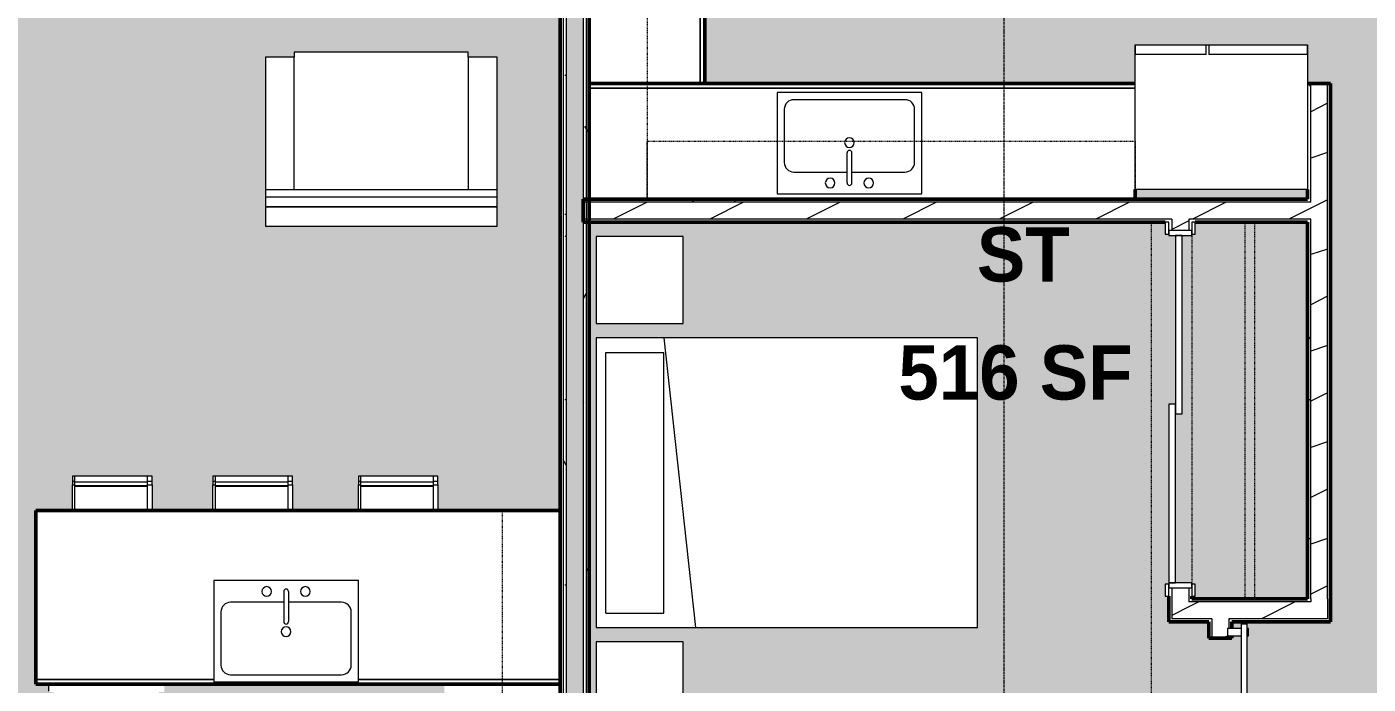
# Model space of a CAD drawing. Header units: inches. Extents: x -4292 to -464, y 9706 to 12474.
# Drawn here: x -3029.8 to -2751.9, y 10549.1 to 10685.3 of the extents above; entities that cross this region are included whole.
import ezdxf

# ---------------------------------------------------------------- set-up
doc = ezdxf.new("R2010")
doc.units = ezdxf.units.IN
doc.header["$MEASUREMENT"] = 0
doc.linetypes.add('Dash', pattern=[0.25, 0.125, -0.125])
doc.linetypes.add('Grid Line 1_2_', pattern=[0.875, 0.5, -0.125, 0.125, -0.125])
for name, color, linetype, lineweight in [('A-AREA-IDEN', 2, 'Continuous', 9), ('A-AREA-PATT-4', 254, 'Continuous', 9), ('A-AREA-PATT-5', 41, 'Continuous', 9), ('A-DOOR-1', 7, 'Continuous', 9), ('A-DOOR-2', 90, 'Continuous', 20), ('A-DOOR-3', 50, 'Continuous', 13), ('A-DOOR-FRAM-1', 90, 'Continuous', 20), ('A-WALL', 113, 'Continuous', 13), ('A-WALL-2', 250, 'Continuous', 50), ('A-WALL-3', 50, 'Continuous', 13), ('A-WALL-PATT-1', 7, 'Continuous', 9), ('A-WALL-PATT-2', 8, 'Continuous', 9), ('A-WALL-PATT-5', 111, 'Continuous', 9), ('I-FURN', 30, 'Continuous', 9), ('I-FURN-1', 7, 'Continuous', 9), ('I-FURN-HDLN-1', 7, 'Dash', 9), ('I-WALL-1', 2, 'Continuous', 50), ('P-SANR-FIXT-1', 7, 'Continuous', 9), ('Q-CASE-1', 250, 'Continuous', 50), ('Q-CASE-2', 7, 'Continuous', 9), ('Q-CASE-HDLN-1', 7, 'Dash', 9), ('Q-SPCQ-1', 7, 'Continuous', 9), ('S-GRID-1', 1, 'Grid Line 1_2_', 9)]:
    doc.layers.add(name, color=color, linetype=linetype, lineweight=lineweight)
doc.styles.add('Century Gothic_B', font='GOTHICB.TTF', dxfattribs={"height": 11.25})
pattern_1 = [(0, (0, 0), (38.4, 9.6), [1.584, -27.216, 1.584, -27.216, -153.6]), (0, (0, 0), (38.4, 9.6), [-57.6, 1.584, -56.016, 1.584, -27.216, -67.2]), (0, (0, 0), (38.4, 9.6), [-144, 1.584, -17.616, 1.584, -46.416]), (120, (14.4, 4.8), (-27.513844, 28.4553755), [1.584, -27.216, 1.584, -27.216, -153.6]), (120, (14.4, 4.8), (-27.513844, 28.4553755), [-57.6, 1.584, -56.016, 1.584, -27.216, -67.2]), (120, (14.4, 4.8), (-27.513844, 28.4553755), [-144, 1.584, -17.616, 1.584, -46.416]), (240, (19.2, 24), (-10.886156, -38.0553755), [1.584, -27.216, 1.584, -27.216, -153.6]), (240, (19.2, 24), (-10.886156, -38.0553755), [-57.6, 1.584, -56.016, 1.584, -27.216, -67.2]), (240, (19.2, 24), (-10.886156, -38.0553755), [-144, 1.584, -17.616, 1.584, -46.416])]
pattern_2 = [(216.87, (7.997, 19.992), (59.9755286, 39.9843071), [9.996, -89.964]), (206.565, (19.992, 13.994), (-19.991807, -19.992219), [22.352, -22.352]), (198.435, (19.992, 3.998), (-39.983821, -19.991955), [12.644, -50.576])]

msp = doc.modelspace()

# ---------------------------------------------------------------- hatches: boundary and pattern name
at = {"layer": 'A-AREA-PATT-4'}
h = msp.add_hatch(color=256, dxfattribs=at)
h.paths.add_polyline_path([(-2913.3237, 10455.4394), (-2882.0737, 10455.4394), (-2882.0737, 10457.2957), (-2877.3237, 10457.2957), (-2877.3237, 10455.4394), (-2871.3, 10455.4394), (-2871.3, 10462.886), (-2871.173, 10463.8504), (-2870.8007, 10464.7491), (-2870.2086, 10465.5209), (-2869.4368, 10466.113), (-2868.5382, 10466.4853), (-2867.4974, 10466.6122), (-2866.1854, 10466.6122), (-2866.5331, 10469.636), (-2867.7249, 10470.636), (-2868.2916, 10471.636), (-2868.6494, 10473.1455), (-2868.7905, 10474.2556), (-2868.8237, 10474.636), (-2868.6494, 10476.6284), (-2868.1115, 10478.636), (-2867.3835, 10480.636), (-2866.4509, 10482.636), (-2865.0635, 10484.636), (-2864.0635, 10485.636), (-2863.1975, 10486.136), (-2861.8237, 10486.636), (-2860.8237, 10486.636), (-2859.45, 10486.136), (-2858.584, 10485.636), (-2857.584, 10484.636), (-2856.1144, 10482.4598), (-2855.2639, 10480.636), (-2854.536, 10478.636), (-2853.998, 10476.6284), (-2853.8237, 10474.636), (-2853.998, 10473.1455), (-2854.0879, 10472.636), (-2854.3558, 10471.636), (-2854.9226, 10470.636), (-2856.1144, 10469.636), (-2856.4621, 10466.6122), (-2855.0737, 10466.6122), (-2854.1093, 10466.4853), (-2853.2106, 10466.113), (-2852.4389, 10465.5209), (-2851.8467, 10464.7491), (-2851.4745, 10463.8504), (-2851.3475, 10462.5678), (-2851.3475, 10455.4394), (-2843.3237, 10455.4394), (-2843.3237, 10479.1598), (-2784.9237, 10479.1598), (-2784.9237, 10518.4207), (-2793.2469, 10518.4207), (-2793.2469, 10523.1707), (-2784.9237, 10523.1707), (-2784.9237, 10522.5825), (-2780.1737, 10522.5825), (-2780.1737, 10483.0825), (-2778.2258, 10483.0825), (-2778.2258, 10484.6867), (-2778.4758, 10484.6867), (-2778.4758, 10520.6867), (-2778.2258, 10520.6867), (-2778.2258, 10559.0825), (-2780.1737, 10559.0825), (-2780.1737, 10558.5825), (-2784.9237, 10558.5825), (-2784.9237, 10562.0052), (-2793.2469, 10562.0052), (-2793.2469, 10567.3021), (-2793.9969, 10567.3021), (-2793.9969, 10569.8021), (-2793.2469, 10569.8021), (-2793.2469, 10607.0521), (-2791.8719, 10607.0521), (-2791.8719, 10642.0521), (-2793.2469, 10642.0521), (-2793.2469, 10642.3021), (-2793.9969, 10642.3021), (-2793.9969, 10644.8021), (-2913.3237, 10644.8021), (-2913.3237, 10523.1707), (-2827.2469, 10523.1707), (-2827.2469, 10522.2957), (-2863.2469, 10522.2957), (-2863.2469, 10519.2957), (-2827.2469, 10519.2957), (-2827.2469, 10518.4207), (-2913.3237, 10518.4207), (-2913.3237, 10482.4207), (-2877.3237, 10482.4207), (-2877.3237, 10477.2957), (-2882.0737, 10477.2957), (-2882.0737, 10477.6707), (-2913.3237, 10477.6707), (-2913.3237, 10474.2556)], flags=0)
h.paths.add_polyline_path([(-2720.7237, 10475.3894), (-2722.4737, 10475.3894), (-2722.4737, 10511.3894), (-2720.7237, 10511.3894), (-2720.7237, 10475.7644)], flags=0)
h.paths.add_polyline_path([(-2756.0987, 10473.3894), (-2721.3487, 10473.3894), (-2721.3487, 10473.4519), (-2720.7237, 10473.4519), (-2720.7237, 10475.3894), (-2718.7237, 10475.3894), (-2718.7237, 10476.3894), (-2717.7237, 10476.3894), (-2717.7237, 10727.7699), (-2733.8487, 10727.7699), (-2733.8487, 10745.7699), (-2729.8487, 10745.7699), (-2729.8487, 10781.7699), (-2733.8487, 10781.7699), (-2733.8487, 10799.7699), (-2717.7237, 10799.7699), (-2717.7237, 10809.6422), (-2718.6737, 10809.6422), (-2718.6737, 10814.3922), (-2717.7237, 10814.3922), (-2717.7237, 10842.5144), (-2749.9713, 10842.5144), (-2749.9713, 10814.3922), (-2748.6737, 10814.3922), (-2748.6737, 10809.6422), (-2754.7213, 10809.6422), (-2754.7213, 10842.5144), (-2791.7112, 10842.5144), (-2791.7112, 10845.8894), (-2829.7362, 10845.8894), (-2829.7362, 10842.5144), (-2881.8223, 10842.5144), (-2881.8223, 10841.1973), (-2886.5723, 10841.1973), (-2886.5723, 10842.5144), (-2913.3237, 10842.5144), (-2913.3237, 10810.5723), (-2886.5723, 10810.5723), (-2886.5723, 10811.1973), (-2881.8223, 10811.1973), (-2881.8223, 10805.8223), (-2889.3237, 10805.8223), (-2889.3237, 10673.5521), (-2800.2237, 10673.5521), (-2800.2237, 10681.5521), (-2764.4737, 10681.5521), (-2764.4737, 10673.5521), (-2759.7237, 10673.5521), (-2759.7237, 10562.0052), (-2780.1737, 10562.0052), (-2780.1737, 10560.5825), (-2778.2258, 10560.5825), (-2778.2045, 10561.5825), (-2776.9758, 10561.5825), (-2776.9758, 10560.5825), (-2776.7026, 10560.5825), (-2776.7026, 10559.0825), (-2776.9758, 10559.0825), (-2776.9758, 10520.6867), (-2776.7258, 10520.6867), (-2776.7258, 10518.3485), (-2776.5487, 10518.3485), (-2776.5487, 10518.0683), (-2776.4758, 10518.0147), (-2776.4758, 10517.6933), (-2776.2258, 10517.7414), (-2776.2258, 10519.9438), (-2775.9758, 10519.8891), (-2775.9758, 10516.9515), (-2776.2258, 10517.0016), (-2776.2258, 10517.3397), (-2776.4758, 10517.3394), (-2776.4758, 10516.9647), (-2776.5487, 10516.9647), (-2776.5487, 10516.8485), (-2776.7258, 10516.8485), (-2776.7258, 10488.5249), (-2776.5487, 10488.5249), (-2776.5487, 10487.0249), (-2776.7258, 10487.0249), (-2776.7258, 10484.6867), (-2776.9758, 10484.6358), (-2776.9758, 10483.0825), (-2776.7026, 10483.0825), (-2776.7026, 10481.5825), (-2776.9758, 10481.5825), (-2776.9971, 10480.5825), (-2778.2258, 10480.5825), (-2778.2258, 10481.5825), (-2780.1737, 10481.5825), (-2780.1737, 10476.3894), (-2758.7237, 10476.3894), (-2758.7237, 10475.3894), (-2756.7237, 10475.3894), (-2756.7237, 10473.4519), (-2756.0987, 10473.4519)], flags=0)
h.paths.add_polyline_path([(-2911.849, 10539.8703), (-2911.849, 10557.8703), (-2893.849, 10557.8703), (-2893.849, 10539.8703), (-2909.8608, 10539.8703)], flags=0)
h.paths.add_polyline_path([(-2908.3135, 10560.8021), (-2911.849, 10560.8021), (-2911.849, 10620.8021), (-2832.849, 10620.8021), (-2832.849, 10560.8021), (-2898.4761, 10560.8021)], flags=0)
h.paths.add_polyline_path([(-2773.8449, 10566.7552), (-2764.4737, 10566.7552), (-2764.4737, 10644.8021), (-2787.7469, 10644.8021), (-2787.7469, 10642.3021), (-2788.4969, 10642.3021), (-2788.4969, 10642.0521), (-2790.4969, 10642.0521), (-2790.4969, 10605.0521), (-2791.8719, 10605.0521), (-2791.8719, 10570.0521), (-2788.4969, 10570.0521), (-2788.4969, 10569.8021), (-2787.7469, 10569.8021), (-2787.7469, 10567.3021), (-2788.4969, 10567.3021), (-2788.4969, 10566.7552), (-2774.435, 10566.7552)], flags=0)
h.paths.add_polyline_path([(-2893.849, 10623.8021), (-2911.849, 10623.8021), (-2911.849, 10641.8021), (-2893.849, 10641.8021)], flags=0)
h.paths.add_polyline_path([(-2764.4737, 10649.5521), (-2764.4737, 10651.5521), (-2800.2237, 10651.5521), (-2800.2237, 10649.5521), (-2766.2631, 10649.5521)], flags=0)
h.paths.add_polyline_path([(-2789.8487, 10718.2596), (-2824.8487, 10718.2596), (-2824.8487, 10802.2596), (-2789.8487, 10802.2596), (-2789.8487, 10796.2596), (-2788.8487, 10796.2596), (-2788.8487, 10724.2596), (-2789.8487, 10724.2596), (-2789.8487, 10723.5298)], flags=0)
h.paths.add_polyline_path([(-2759.4374, 10733.2596), (-2773.8487, 10733.2596), (-2773.8487, 10793.2596), (-2743.8487, 10793.2596), (-2743.8487, 10733.2596)], flags=0)
h.paths.add_polyline_path([(-2885.7348, 10814.1973), (-2911.7348, 10814.1973), (-2911.7348, 10839.1973), (-2885.7348, 10839.1973), (-2885.7348, 10827.1697)], flags=0)
h.paths.add_polyline_path([(-2738.2987, 10815.7922), (-2738.4152, 10815.7922), (-2738.4152, 10816.2922), (-2747.9237, 10816.2922), (-2747.9237, 10841.5422), (-2719.9237, 10841.5422), (-2719.9237, 10816.2922), (-2720.9365, 10816.2922), (-2720.974, 10815.7922), (-2721.661, 10815.7922), (-2721.661, 10816.2922), (-2737.9323, 10816.2922), (-2737.9572, 10815.7922), (-2738.2384, 10815.7922)], flags=0)
at = {"layer": 'A-AREA-PATT-5'}
h = msp.add_hatch(color=256, dxfattribs=at)
h.paths.add_polyline_path([(-3087.5737, 10489.8791), (-3089.3237, 10489.8791), (-3089.3237, 10509.8791), (-3087.5737, 10509.8791), (-3087.5737, 10495.0152)], flags=0)
h.paths.add_polyline_path([(-3018.3237, 10476.3894), (-3020.0737, 10476.3894), (-3020.0737, 10512.3894), (-3018.3237, 10512.3894), (-3018.3237, 10495.0152)], flags=0)
h.paths.add_polyline_path([(-3082.5237, 10455.4394), (-3082.5237, 10485.1291), (-3085.5737, 10485.1291), (-3085.5737, 10485.0041), (-3087.5737, 10485.0041), (-3087.5737, 10486.1291), (-3088.1987, 10486.1291), (-3088.1987, 10488.1291), (-3087.5737, 10488.1291), (-3087.5737, 10489.8791), (-3077.7737, 10489.8791), (-3077.7737, 10476.3894), (-3054.3237, 10476.3894), (-3054.3237, 10474.4519), (-3053.6987, 10474.4519), (-3053.6987, 10473.3894), (-3018.9487, 10473.3894), (-3018.9487, 10474.4519), (-3018.3237, 10474.4519), (-3018.3237, 10476.3894), (-3009.3237, 10476.3894), (-3009.3237, 10487.4394), (-2973.5737, 10487.4394), (-2973.5737, 10479.4394), (-2943.3237, 10479.4394), (-2943.3237, 10493.9696), (-2943.6987, 10493.9696), (-2943.6987, 10517.9696), (-2943.3237, 10517.9696), (-2943.3237, 10549.0644), (-3001.3237, 10549.0644), (-3001.3458, 10547.583), (-3001.3814, 10547.4971), (-3001.5206, 10547.4394), (-3002.4167, 10547.4183), (-3002.4167, 10547.1894), (-3005.0398, 10547.1894), (-3005.0398, 10546.9394), (-3005.6304, 10546.9394), (-3005.6304, 10547.1894), (-3006.2209, 10547.1894), (-3006.2209, 10546.9394), (-3006.8115, 10546.9394), (-3006.8115, 10547.1894), (-3007.402, 10547.1894), (-3007.402, 10546.9394), (-3007.9926, 10546.9394), (-3007.9926, 10547.1894), (-3008.5832, 10547.1894), (-3008.5832, 10546.9394), (-3009.1737, 10546.9394), (-3009.1737, 10547.1894), (-3018.5647, 10547.1894), (-3018.5647, 10546.9394), (-3020.4662, 10546.9394), (-3020.4662, 10547.1894), (-3024.2308, 10547.1894), (-3024.2308, 10547.4394), (-3025.1269, 10547.4394), (-3025.3237, 10547.6362), (-3025.3237, 10549.0644), (-3027.9237, 10549.0644), (-3027.9237, 10585.0644), (-3020.3752, 10585.0644), (-3020.3752, 10592.1389), (-3003.8752, 10592.1389), (-3003.8752, 10585.0644), (-2991.2539, 10585.0644), (-2991.2539, 10592.1389), (-2974.7539, 10592.1389), (-2974.7539, 10585.0644), (-2961.1326, 10585.0644), (-2961.1326, 10592.1389), (-2944.6326, 10592.1389), (-2944.6326, 10585.0644), (-2919.3237, 10585.0644), (-2919.3237, 10698.5027), (-2935.4487, 10698.5027), (-2935.4487, 10716.5027), (-2931.4487, 10716.5027), (-2931.4487, 10752.5027), (-2935.4487, 10752.5027), (-2935.4487, 10770.5027), (-2919.3237, 10770.5027), (-2919.3237, 10842.5144), (-3069.9237, 10842.5144), (-3069.9237, 10642.4644), (-3074.6737, 10642.4644), (-3074.6737, 10810.2394), (-3075.2362, 10810.2394), (-3075.2362, 10814.9894), (-3074.6737, 10814.9894), (-3074.6737, 10842.5144), (-3096.54, 10842.5144), (-3096.54, 10814.9894), (-3095.2362, 10814.9894), (-3095.2362, 10810.2394), (-3102.6737, 10810.2394), (-3102.6737, 10814.9894), (-3101.29, 10814.9894), (-3101.29, 10842.5144), (-3134.6862, 10842.5144), (-3134.6862, 10814.9894), (-3132.6737, 10814.9894), (-3132.6737, 10810.2394), (-3139.4362, 10810.2394), (-3139.4362, 10842.5144), (-3201.3237, 10842.5144), (-3201.3237, 10603.4644), (-3176.9487, 10603.4644), (-3176.9487, 10598.7144), (-3177.3237, 10598.7144), (-3177.3237, 10524.7894), (-3201.3237, 10524.7894), (-3201.3237, 10516.7656), (-3193.5975, 10516.7656), (-3192.6331, 10516.6386), (-3191.7344, 10516.2664), (-3190.9627, 10515.6742), (-3190.3705, 10514.9025), (-3189.9983, 10514.0038), (-3189.8713, 10512.9631), (-3189.8713, 10511.6511), (-3186.8475, 10511.9988), (-3185.8475, 10513.1905), (-3184.8475, 10513.7573), (-3183.338, 10514.1151), (-3182.8437, 10514.2022), (-3181.8475, 10514.2894), (-3179.8551, 10514.1151), (-3177.3237, 10513.3865), (-3175.8475, 10512.8492), (-3173.8475, 10511.9166), (-3171.8475, 10510.5292), (-3170.8475, 10509.5292), (-3170.3475, 10508.6631), (-3169.8475, 10507.2894), (-3169.8475, 10506.2894), (-3170.3475, 10504.9157), (-3170.8475, 10504.0496), (-3171.8475, 10503.0496), (-3174.1229, 10501.5338), (-3175.8475, 10500.7296), (-3178.3237, 10499.874), (-3179.8551, 10499.4637), (-3181.8475, 10499.2894), (-3183.338, 10499.4637), (-3183.8475, 10499.5535), (-3184.8475, 10499.8215), (-3185.8475, 10500.3883), (-3186.8475, 10501.58), (-3189.8713, 10501.9277), (-3189.8713, 10500.5394), (-3189.9983, 10499.575), (-3190.3705, 10498.6763), (-3190.9627, 10497.9046), (-3191.7344, 10497.3124), (-3192.6331, 10496.9401), (-3193.5975, 10496.8132), (-3201.3237, 10496.8132), (-3201.3237, 10490.7894), (-3200.0737, 10490.7894), (-3200.0737, 10486.0394), (-3201.3237, 10486.0394), (-3201.3237, 10455.4394), (-3180.6987, 10455.4394), (-3180.6987, 10486.0394), (-3180.0737, 10486.0394), (-3180.0737, 10490.7894), (-3175.9487, 10490.7894), (-3175.9487, 10455.4394), (-3091.4289, 10455.4394)], flags=0)
h.paths.add_polyline_path([(-3009.3237, 10455.4394), (-2973.5737, 10455.4394), (-2973.5737, 10457.4394), (-3009.3237, 10457.4394)], flags=0)
h.paths.add_polyline_path([(-3135.1987, 10455.5041), (-3139.9487, 10455.5041), (-3139.9487, 10499.5144), (-3135.1987, 10499.5144), (-3135.1987, 10489.8791), (-3127.5737, 10489.8791), (-3127.5737, 10488.1291), (-3126.9487, 10488.1291), (-3126.9487, 10486.1291), (-3127.5737, 10486.1291), (-3127.5737, 10485.0041), (-3129.5737, 10485.0041), (-3129.5737, 10485.1291), (-3135.1987, 10485.1291), (-3135.1987, 10461.7855)], flags=0)
h.paths.add_polyline_path([(-3118.9936, 10457.5448), (-3130.3737, 10457.5448), (-3130.3737, 10483.5448), (-3105.3737, 10483.5448), (-3105.3737, 10457.5448), (-3109.937, 10457.5448)], flags=0)
h.paths.add_polyline_path([(-3126.9487, 10489.8791), (-3127.5737, 10489.8791), (-3127.5737, 10509.8791), (-3125.8237, 10509.8791), (-3125.8237, 10489.8791), (-3126.4537, 10489.8791)], flags=0)
h.paths.add_polyline_path([(-3135.8237, 10531.5144), (-3139.9487, 10531.5144), (-3139.9487, 10598.7144), (-3142.9487, 10598.7144), (-3142.9487, 10603.4644), (-3131.9362, 10603.4644), (-3131.9362, 10604.2144), (-3129.4362, 10604.2144), (-3129.4362, 10603.4644), (-3129.1862, 10603.4644), (-3129.1862, 10600.0894), (-3106.1862, 10600.0894), (-3106.1862, 10601.4644), (-3081.1862, 10601.4644), (-3081.1862, 10603.4644), (-3080.9362, 10603.4644), (-3080.9362, 10604.2144), (-3078.4362, 10604.2144), (-3078.4362, 10603.4644), (-3074.6737, 10603.4644), (-3074.6737, 10606.4644), (-3069.9237, 10606.4644), (-3069.9237, 10541.2144), (-3078.4362, 10541.2144), (-3078.4362, 10540.4644), (-3080.9362, 10540.4644), (-3080.9362, 10541.2144), (-3081.1862, 10541.2144), (-3081.1862, 10543.2144), (-3106.1862, 10543.2144), (-3106.1862, 10544.5894), (-3129.1862, 10544.5894), (-3129.1862, 10541.2144), (-3129.4362, 10541.2144), (-3129.4362, 10540.4644), (-3131.9362, 10540.4644), (-3131.9362, 10541.2144), (-3135.1987, 10541.2144), (-3135.1987, 10531.5144)], flags=0)
h.paths.add_polyline_path([(-3081.1862, 10544.5894), (-3081.1862, 10545.9644), (-3080.9362, 10545.9644), (-3080.9362, 10546.7144), (-3078.4362, 10546.7144), (-3078.4362, 10545.9644), (-3074.6737, 10545.9644), (-3074.6737, 10569.9644), (-3135.1987, 10569.9644), (-3135.1987, 10545.9644), (-3131.9362, 10545.9644), (-3131.9362, 10546.7144), (-3129.4362, 10546.7144), (-3129.4362, 10545.9644), (-3104.1862, 10545.9644), (-3104.1862, 10544.5894), (-3103.3103, 10544.5894)], flags=0)
h.paths.add_polyline_path([(-3098.6737, 10574.7144), (-3074.6737, 10574.7144), (-3074.6737, 10598.7144), (-3078.4362, 10598.7144), (-3078.4362, 10597.9644), (-3080.9362, 10597.9644), (-3080.9362, 10598.7144), (-3081.1862, 10598.7144), (-3081.1862, 10600.0894), (-3104.1862, 10600.0894), (-3104.1862, 10598.7144), (-3129.4362, 10598.7144), (-3129.4362, 10597.9644), (-3131.9362, 10597.9644), (-3131.9362, 10598.7144), (-3135.1987, 10598.7144), (-3135.1987, 10574.7144), (-3113.3745, 10574.7144)], flags=0)
h.paths.add_polyline_path([(-2968.4813, 10643.9924), (-2980.3987, 10643.9924), (-2980.3987, 10678.9924), (-2974.3987, 10678.9924), (-2974.3987, 10679.9924), (-2938.3987, 10679.9924), (-2938.3987, 10678.9924), (-2932.3987, 10678.9924), (-2932.3987, 10643.9924), (-2953.6054, 10643.9924)], flags=0)
h.paths.add_polyline_path([(-3199.3862, 10685.5326), (-3199.3862, 10703.5326), (-3181.3862, 10703.5326), (-3181.3862, 10685.5326)], flags=0)
h.paths.add_polyline_path([(-3015.7237, 10688.9924), (-3019.7237, 10688.9924), (-3019.7237, 10772.9924), (-2984.7237, 10772.9924), (-2984.7237, 10766.9924), (-2983.7237, 10766.9924), (-2983.7237, 10694.9924), (-2984.7237, 10694.9924), (-2984.7237, 10688.9924), (-3012.2237, 10688.9924)], flags=0)
h.paths.add_polyline_path([(-3157.0555, 10705.4644), (-3199.8862, 10705.4644), (-3199.8862, 10783.4644), (-3119.8862, 10783.4644), (-3119.8862, 10705.4644), (-3136.4225, 10705.4644)], flags=0)
h.paths.add_polyline_path([(-2944.7029, 10781.9924), (-2974.3987, 10781.9924), (-2974.3987, 10782.9924), (-2980.3987, 10782.9924), (-2980.3987, 10817.9924), (-2932.3987, 10817.9924), (-2932.3987, 10782.9924), (-2938.3987, 10782.9924), (-2938.3987, 10781.9924)], flags=0)
h.paths.add_polyline_path([(-3184.4501, 10787.4644), (-3199.3862, 10787.4644), (-3199.3862, 10805.4644), (-3181.3862, 10805.4644), (-3181.3862, 10787.4644)], flags=0)
h.paths.add_polyline_path([(-3104.9365, 10815.4894), (-3105.661, 10815.4894), (-3105.661, 10815.9894), (-3121.9323, 10815.9894), (-3121.9572, 10815.4894), (-3122.4152, 10815.4894), (-3122.4152, 10815.9894), (-3131.9237, 10815.9894), (-3131.9237, 10841.2394), (-3103.9237, 10841.2394), (-3103.9237, 10815.9894), (-3104.9365, 10815.9894)], flags=0)
at = {"layer": 'A-WALL-PATT-1'}
h = msp.add_hatch(dxfattribs=at)
h.set_pattern_fill('FP_1', color=256, style=0, pattern_type=2)
h.set_pattern_definition(pattern_1)
h.paths.add_polyline_path([(-2763.8487, 10566.7552), (-2763.8487, 10645.4271), (-2764.4737, 10645.4271), (-2764.4737, 10566.7552)], flags=0)
h.paths.add_polyline_path([(-2764.4737, 10648.9271), (-2763.8487, 10648.9271), (-2763.8487, 10673.5521), (-2764.4737, 10673.5521), (-2764.4737, 10649.5521)], flags=0)
h = msp.add_hatch(dxfattribs=at)
h.set_pattern_fill('FP_1', color=256, style=0, pattern_type=2)
h.set_pattern_definition(pattern_1)
h.paths.add_polyline_path([(-2832.849, 10648.9271), (-2764.4737, 10648.9271), (-2764.4737, 10649.5521), (-2913.3237, 10649.5521), (-2913.3237, 10648.9271), (-2890.3237, 10648.9271)], flags=0)
h = msp.add_hatch(dxfattribs=at)
h.set_pattern_fill('FP_1', color=256, style=0, pattern_type=2)
h.set_pattern_definition(pattern_1)
h.paths.add_polyline_path([(-2780.7986, 10475.1394), (-2780.1737, 10475.1394), (-2780.1737, 10481.5825), (-2780.7987, 10481.5825), (-2780.7987, 10475.1394)], flags=0)
h.paths.add_polyline_path([(-2780.1737, 10483.0825), (-2780.1737, 10522.5825), (-2780.7987, 10522.5825), (-2780.7987, 10483.0825), (-2780.694, 10483.0825)], flags=0)
h.paths.add_polyline_path([(-2780.7987, 10558.5825), (-2780.1737, 10558.5825), (-2780.1737, 10559.0825), (-2780.7987, 10559.0825)], flags=0)
h.paths.add_polyline_path([(-2780.4335, 10560.5825), (-2780.1737, 10560.5825), (-2780.1737, 10562.0052), (-2780.7987, 10562.0052), (-2780.7987, 10560.5825)], flags=0)
at = {"layer": 'A-WALL-PATT-2'}
h = msp.add_hatch(dxfattribs=at)
h.set_pattern_fill('FP_2', color=256, style=0, pattern_type=2)
h.set_pattern_definition(pattern_2)
h.paths.add_polyline_path([(-2760.6526, 10566.1302), (-2760.3487, 10566.1302), (-2760.3487, 10673.5521), (-2763.8487, 10673.5521), (-2763.8437, 10566.1302)], flags=0)
h = msp.add_hatch(dxfattribs=at)
h.set_pattern_fill('FP_2', color=256, style=0, pattern_type=2)
h.set_pattern_definition(pattern_2)
h.paths.add_polyline_path([(-2898.4761, 10645.4271), (-2763.8487, 10645.4271), (-2763.8487, 10648.9271), (-2914.5737, 10648.9271), (-2914.5737, 10645.4271), (-2911.849, 10645.4271)], flags=0)
h = msp.add_hatch(dxfattribs=at)
h.set_pattern_fill('FP_2', color=256, style=0, pattern_type=2)
h.set_pattern_definition(pattern_2)
h.paths.add_polyline_path([(-2789.1219, 10562.6302), (-2789.1219, 10569.0521), (-2792.6219, 10569.0521), (-2792.6219, 10562.6302), (-2790.4969, 10562.6302)], flags=0)
h.paths.add_polyline_path([(-2792.6219, 10643.0521), (-2789.1219, 10643.0521), (-2789.1219, 10645.4271), (-2792.6219, 10645.4271), (-2792.6219, 10644.8021)], flags=0)
h = msp.add_hatch(dxfattribs=at)
h.set_pattern_fill('FP_2', color=256, style=0, pattern_type=2)
h.set_pattern_definition(pattern_2)
h.paths.add_polyline_path([(-2760.6526, 10562.6302), (-2760.3487, 10562.6302), (-2760.3487, 10566.1302), (-2789.1219, 10566.114), (-2789.1219, 10562.6302), (-2763.8487, 10562.6302)], flags=0)
h = msp.add_hatch(dxfattribs=at)
h.set_pattern_fill('FP_2', color=256, style=0, pattern_type=2)
h.set_pattern_definition(pattern_2)
h.paths.add_polyline_path([(-2781.0776, 10475.1302), (-2780.7987, 10475.1302), (-2780.7987, 10481.5825), (-2781.0776, 10481.5825), (-2781.0776, 10483.0825), (-2780.7987, 10483.0825), (-2780.7987, 10522.5825), (-2784.2987, 10522.5457), (-2784.2987, 10475.1302)], flags=0)
h.paths.add_polyline_path([(-2784.2987, 10558.5825), (-2780.7987, 10558.5825), (-2780.7987, 10559.0825), (-2781.0776, 10559.0825), (-2781.0776, 10560.5825), (-2780.7987, 10560.5825), (-2780.7987, 10562.6302), (-2784.2987, 10562.6302), (-2784.2987, 10562.0052)], flags=0)
at = {"layer": 'A-WALL-PATT-5'}
h = msp.add_hatch(dxfattribs=at)
h.set_pattern_fill('FP_1', color=256, style=0, pattern_type=2)
h.set_pattern_definition(pattern_1)
h.paths.add_polyline_path([(-2918.6987, 10455.4394), (-2918.6987, 10843.1394), (-2919.3237, 10843.1394), (-2919.3237, 10455.4394)], flags=0)
h = msp.add_hatch(dxfattribs=at)
h.set_pattern_fill('FP_1', color=256, style=0, pattern_type=2)
h.set_pattern_definition(pattern_1)
h.paths.add_polyline_path([(-2918.6987, 10454.8144), (-2918.0737, 10454.8186), (-2918.0737, 10843.1394), (-2918.6987, 10843.1394), (-2918.6987, 10455.4394)], flags=0)
h = msp.add_hatch(dxfattribs=at)
h.set_pattern_fill('FP_41', color=256, style=0, pattern_type=2)
h.set_pattern_definition([(161.57, (0.6, 0.6), (-4.80033747, -0.00041462), [0, -34.152, 3.792, 0]), (18.43, (-0.6, 0.6), (-4.80033747, 0.00041462), [0, -34.152, 3.792, 0]), (108.43, (0.6, 0.6), (2.39913218, -12.00105099), [11.382, -26.562]), (71.57, (-0.6, 0.6), (2.39913218, 12.00105099), [11.382, -26.562])])
h.paths.add_polyline_path([(-2914.5737, 10454.1894), (-2914.5737, 10843.4144), (-2918.0737, 10843.4144), (-2918.0737, 10454.1894)], flags=0)
h = msp.add_hatch(dxfattribs=at)
h.set_pattern_fill('FP_1', color=256, style=0, pattern_type=2)
h.set_pattern_definition(pattern_1)
h.paths.add_polyline_path([(-2913.9487, 10454.8144), (-2913.9487, 10645.4271), (-2914.5737, 10645.4271), (-2914.5737, 10454.8144)], flags=0)
h.paths.add_polyline_path([(-2914.5737, 10648.9271), (-2913.9487, 10648.9271), (-2913.9487, 10843.1394), (-2914.5737, 10843.1394), (-2914.5737, 10702.6118)], flags=0)
h = msp.add_hatch(dxfattribs=at)
h.set_pattern_fill('FP_1', color=256, style=0, pattern_type=2)
h.set_pattern_definition(pattern_1)
h.paths.add_polyline_path([(-2913.3237, 10455.4394), (-2913.3237, 10645.4271), (-2913.9487, 10645.4271), (-2913.9487, 10455.4394)], flags=0)
h.paths.add_polyline_path([(-2913.3237, 10648.9271), (-2913.3237, 10843.1394), (-2913.9487, 10843.1394), (-2913.9487, 10648.9271)], flags=0)

# ---------------------------------------------------------------- linework, layer by layer
at = {"layer": 'A-DOOR-1'}
for p, q in [((-2793.9969, 10644.8021), (-2793.9969, 10642.3021)), ((-2793.2469, 10644.8021), (-2793.9969, 10644.8021)), ((-2793.2469, 10642.3021), (-2793.2469, 10644.8021)), ((-2788.4969, 10644.8021), (-2788.4969, 10642.3021)), ((-2787.7469, 10644.8021), (-2788.4969, 10644.8021)), ((-2787.7469, 10642.3021), (-2787.7469, 10644.8021)), ((-2793.9969, 10642.3021), (-2793.2469, 10642.3021)), ((-2788.4969, 10642.3021), (-2787.7469, 10642.3021)), ((-2793.9969, 10569.8021), (-2793.9969, 10567.3021)), ((-2793.2469, 10569.8021), (-2793.9969, 10569.8021)), ((-2793.2469, 10567.3021), (-2793.2469, 10569.8021)), ((-2788.4969, 10569.8021), (-2788.4969, 10567.3021)), ((-2787.7469, 10569.8021), (-2788.4969, 10569.8021)), ((-2787.7469, 10567.3021), (-2787.7469, 10569.8021)), ((-2793.9969, 10567.3021), (-2793.2469, 10567.3021)), ((-2788.4969, 10567.3021), (-2787.7469, 10567.3021))]:
    msp.add_line(p, q, dxfattribs=at)
at = {"layer": 'A-DOOR-2'}
for p, q in [((-2791.8719, 10642.0521), (-2791.8719, 10605.0521)), ((-2790.4969, 10642.0521), (-2791.8719, 10642.0521)), ((-2790.4969, 10605.0521), (-2790.4969, 10642.0521)), ((-2793.2469, 10607.0521), (-2793.2469, 10570.0521)), ((-2791.8719, 10607.0521), (-2793.2469, 10607.0521)), ((-2791.8719, 10570.0521), (-2791.8719, 10607.0521)), ((-2791.8719, 10605.0521), (-2790.4969, 10605.0521)), ((-2793.2469, 10570.0521), (-2791.8719, 10570.0521))]:
    msp.add_line(p, q, dxfattribs=at)
at = {"layer": 'A-DOOR-3'}
for p, q in [((-2778.2258, 10560.5825), (-2781.0776, 10560.5825)), ((-2781.0776, 10560.5825), (-2781.0776, 10559.0825)), ((-2778.2258, 10561.5825), (-2778.2258, 10518.027)), ((-2778.2258, 10561.5825), (-2777.6008, 10561.5825)), ((-2777.6008, 10561.5825), (-2776.9758, 10561.5825)), ((-2776.7026, 10560.5825), (-2776.9761, 10560.5825)), ((-2776.9758, 10518.0191), (-2776.9758, 10561.5825)), ((-2776.7026, 10559.0825), (-2776.7026, 10560.5825)), ((-2781.0776, 10559.0825), (-2778.2258, 10559.0825)), ((-2776.9765, 10559.0825), (-2776.7026, 10559.0825))]:
    msp.add_line(p, q, dxfattribs=at)
at = {"layer": 'A-DOOR-FRAM-1'}
for p, q in [((-2788.4969, 10643.0521), (-2793.2469, 10643.0521)), ((-2793.2469, 10643.0521), (-2793.2469, 10642.0521)), ((-2788.4969, 10642.0521), (-2788.4969, 10643.0521)), ((-2793.2469, 10642.0521), (-2788.4969, 10642.0521)), ((-2793.2469, 10570.0521), (-2793.2469, 10569.0521)), ((-2788.4969, 10570.0521), (-2793.2469, 10570.0521)), ((-2793.2469, 10569.0521), (-2788.4969, 10569.0521)), ((-2788.4969, 10569.0521), (-2788.4969, 10570.0521))]:
    msp.add_line(p, q, dxfattribs=at)
at = {"layer": 'A-WALL'}
for p, q in [((-2918.6987, 10843.4144), (-2918.6987, 10454.8144)), ((-2918.0737, 10843.4144), (-2918.0737, 10454.1894)), ((-2914.5737, 10843.4144), (-2914.5737, 10454.1894)), ((-2913.9487, 10843.4144), (-2913.9487, 10454.8144))]:
    msp.add_line(p, q, dxfattribs=at)
at = {"layer": 'A-WALL-2'}
for p, q in [((-2759.7237, 10673.5521), (-2764.4737, 10673.5521)), ((-2759.7237, 10566.7552), (-2759.7237, 10673.5521)), ((-2764.4737, 10651.5521), (-2764.4737, 10649.5521)), ((-2764.4737, 10649.5521), (-2914.5737, 10649.5521)), ((-2914.5737, 10649.5521), (-2914.5737, 10644.8021)), ((-2914.5737, 10644.8021), (-2793.9969, 10644.8021)), ((-2787.7469, 10644.8021), (-2764.4737, 10644.8021)), ((-2764.4737, 10644.8021), (-2764.4737, 10566.7552)), ((-2793.2469, 10567.3021), (-2793.2469, 10562.0052)), ((-2788.4969, 10566.7552), (-2788.4969, 10567.3021)), ((-2764.4737, 10566.7552), (-2788.4969, 10566.7552)), ((-2759.7237, 10562.6302), (-2759.7237, 10566.7552)), ((-2759.7237, 10562.0052), (-2759.7237, 10562.6302)), ((-2793.2469, 10562.0052), (-2792.6219, 10562.0052)), ((-2792.6219, 10562.0052), (-2788.4969, 10562.0052)), ((-2788.4969, 10562.0052), (-2784.9237, 10562.0052)), ((-2784.9237, 10562.0052), (-2784.9237, 10558.5825)), ((-2780.1737, 10560.5825), (-2780.1737, 10562.0052)), ((-2780.1737, 10562.0052), (-2759.7237, 10562.0052)), ((-2784.9237, 10558.5825), (-2780.1737, 10558.5825)), ((-2780.1737, 10558.5825), (-2780.1737, 10559.0825))]:
    msp.add_line(p, q, dxfattribs=at)
at = {"layer": 'A-WALL-3'}
for p, q in [((-2763.8487, 10648.9271), (-2763.8487, 10673.5521)), ((-2760.3487, 10566.7552), (-2760.3487, 10673.5521)), ((-2764.4737, 10648.9271), (-2914.5737, 10648.9271)), ((-2763.8487, 10648.9271), (-2764.4737, 10648.9271)), ((-2792.6219, 10645.4271), (-2914.5737, 10645.4271)), ((-2792.6219, 10645.4271), (-2792.6219, 10644.8021)), ((-2789.1219, 10645.4271), (-2789.1219, 10644.8021)), ((-2764.4737, 10645.4271), (-2789.1219, 10645.4271)), ((-2763.8487, 10645.4271), (-2764.4737, 10645.4271)), ((-2763.8487, 10566.7552), (-2763.8487, 10645.4271)), ((-2792.6219, 10644.8021), (-2792.6219, 10643.0521)), ((-2789.1219, 10644.8021), (-2789.1219, 10643.0521)), ((-2792.6219, 10569.0521), (-2792.6219, 10562.6302)), ((-2789.1219, 10569.0521), (-2789.1219, 10566.1302)), ((-2788.4969, 10566.1302), (-2789.1219, 10566.1302)), ((-2763.8487, 10566.1302), (-2788.4969, 10566.1302)), ((-2763.8487, 10566.7552), (-2763.8487, 10566.1302)), ((-2760.3487, 10566.7552), (-2760.3487, 10566.1302)), ((-2760.3487, 10566.1302), (-2760.3487, 10562.6302)), ((-2789.1219, 10562.6302), (-2792.6219, 10562.6302)), ((-2788.4969, 10562.6302), (-2789.1219, 10562.6302)), ((-2784.2987, 10562.6302), (-2788.4969, 10562.6302)), ((-2784.2987, 10562.6302), (-2784.2987, 10562.0052)), ((-2780.7987, 10562.6302), (-2780.7987, 10562.0052)), ((-2760.3487, 10562.6302), (-2780.7987, 10562.6302)), ((-2784.2987, 10562.0052), (-2784.2987, 10558.5825)), ((-2780.7987, 10562.0052), (-2780.7987, 10560.5825)), ((-2780.7987, 10559.0825), (-2780.7987, 10558.5825))]:
    msp.add_line(p, q, dxfattribs=at)
at = {"layer": 'I-FURN'}
for p, q in [((-2974.3987, 10678.9924), (-2980.3987, 10678.9924)), ((-2980.3987, 10678.9924), (-2980.3987, 10651.4924)), ((-2938.3987, 10679.9924), (-2974.3987, 10679.9924)), ((-2974.3987, 10679.9924), (-2974.3987, 10678.9924)), ((-2974.3987, 10651.4924), (-2974.3987, 10678.9924)), ((-2938.3987, 10678.9924), (-2938.3987, 10679.9924)), ((-2932.3987, 10678.9924), (-2938.3987, 10678.9924)), ((-2938.3987, 10678.9924), (-2938.3987, 10651.4924)), ((-2932.3987, 10651.4924), (-2932.3987, 10678.9924)), ((-2932.3987, 10651.4924), (-2980.3987, 10651.4924)), ((-2980.3987, 10651.4924), (-2980.3987, 10647.9924)), ((-2932.3987, 10647.9924), (-2932.3987, 10651.4924)), ((-2932.3987, 10649.9924), (-2980.3987, 10649.9924)), ((-2932.3987, 10647.9924), (-2980.3987, 10647.9924)), ((-2980.3987, 10647.9924), (-2932.3987, 10647.9924))]:
    msp.add_line(p, q, dxfattribs=at)
at = {"layer": 'I-FURN-1'}
for p, q in [((-2980.3987, 10647.9924), (-2980.3987, 10643.9924)), ((-2932.3987, 10643.9924), (-2932.3987, 10647.9924)), ((-2980.3987, 10643.9924), (-2932.3987, 10643.9924)), ((-2911.849, 10641.8021), (-2911.849, 10623.8021)), ((-2893.849, 10641.8021), (-2911.849, 10641.8021)), ((-2893.849, 10623.8021), (-2893.849, 10641.8021)), ((-2911.849, 10623.8021), (-2893.849, 10623.8021)), ((-2911.849, 10620.8021), (-2911.849, 10560.8021)), ((-2832.849, 10620.8021), (-2911.849, 10620.8021)), ((-2897.849, 10620.8021), (-2891.2694, 10560.8021)), ((-2832.849, 10560.8021), (-2832.849, 10620.8021)), ((-2909.849, 10617.8021), (-2897.849, 10617.8021)), ((-2909.849, 10563.8021), (-2909.849, 10617.8021)), ((-2897.849, 10563.8021), (-2897.849, 10617.8021)), ((-3019.8752, 10592.1389), (-3020.3752, 10592.1389)), ((-3020.3752, 10592.1389), (-3020.3752, 10591.1541)), ((-3020.3752, 10591.1541), (-3019.8752, 10591.1541)), ((-3020.3752, 10591.1541), (-3020.3752, 10590.3587)), ((-3020.3752, 10590.3587), (-3019.8752, 10590.3587)), ((-3020.3752, 10585.0644), (-3020.3752, 10590.3587)), ((-3019.8752, 10590.8978), (-3019.8752, 10592.1389)), ((-3004.8752, 10592.1389), (-3019.8752, 10592.1389)), ((-3019.8752, 10590.233), (-3019.8752, 10590.8978)), ((-3004.8752, 10590.8978), (-3019.8752, 10590.8978)), ((-3019.8752, 10590.233), (-3004.8752, 10590.233)), ((-3019.8752, 10590.1044), (-3019.8752, 10590.233)), ((-3019.8752, 10585.0644), (-3019.8752, 10590.1044)), ((-3019.8752, 10590.1044), (-3004.8752, 10590.1044)), ((-3004.8752, 10592.1389), (-3004.8752, 10590.8978)), ((-3003.8752, 10592.1389), (-3004.8752, 10592.1389)), ((-3004.8752, 10591.1541), (-3003.8752, 10591.1541)), ((-3004.8752, 10590.8978), (-3004.8752, 10590.233)), ((-3004.8752, 10590.3587), (-3003.8752, 10590.3587)), ((-3004.8752, 10590.233), (-3004.8752, 10590.1044)), ((-3004.8752, 10590.1044), (-3004.8752, 10585.0644)), ((-3003.8752, 10591.1541), (-3003.8752, 10592.1389)), ((-3003.8752, 10590.3587), (-3003.8752, 10591.1541)), ((-3003.8752, 10590.3587), (-3003.8752, 10585.0644)), ((-2990.7539, 10592.1389), (-2991.2539, 10592.1389)), ((-2991.2539, 10592.1389), (-2991.2539, 10591.1541)), ((-2991.2539, 10591.1541), (-2990.7539, 10591.1541)), ((-2991.2539, 10591.1541), (-2991.2539, 10590.3587)), ((-2991.2539, 10590.3587), (-2990.7539, 10590.3587)), ((-2991.2539, 10585.0644), (-2991.2539, 10590.3587)), ((-2990.7539, 10590.8978), (-2990.7539, 10592.1389)), ((-2975.7539, 10592.1389), (-2990.7539, 10592.1389)), ((-2990.7539, 10590.233), (-2990.7539, 10590.8978)), ((-2975.7539, 10590.8978), (-2990.7539, 10590.8978)), ((-2990.7539, 10590.233), (-2975.7539, 10590.233)), ((-2990.7539, 10590.1044), (-2990.7539, 10590.233)), ((-2990.7539, 10585.0644), (-2990.7539, 10590.1044)), ((-2990.7539, 10590.1044), (-2975.7539, 10590.1044)), ((-2975.7539, 10592.1389), (-2975.7539, 10590.8978)), ((-2974.7539, 10592.1389), (-2975.7539, 10592.1389)), ((-2975.7539, 10591.1541), (-2974.7539, 10591.1541)), ((-2975.7539, 10590.8978), (-2975.7539, 10590.233)), ((-2975.7539, 10590.3587), (-2974.7539, 10590.3587)), ((-2975.7539, 10590.233), (-2975.7539, 10590.1044)), ((-2975.7539, 10590.1044), (-2975.7539, 10585.0644)), ((-2974.7539, 10591.1541), (-2974.7539, 10592.1389)), ((-2974.7539, 10590.3587), (-2974.7539, 10591.1541)), ((-2974.7539, 10590.3587), (-2974.7539, 10585.0644)), ((-2960.6326, 10592.1389), (-2961.1326, 10592.1389)), ((-2961.1326, 10592.1389), (-2961.1326, 10591.1541)), ((-2961.1326, 10591.1541), (-2960.6326, 10591.1541)), ((-2961.1326, 10591.1541), (-2961.1326, 10590.3587)), ((-2961.1326, 10590.3587), (-2960.6326, 10590.3587)), ((-2961.1326, 10585.0644), (-2961.1326, 10590.3587)), ((-2960.6326, 10590.8978), (-2960.6326, 10592.1389)), ((-2945.6326, 10592.1389), (-2960.6326, 10592.1389)), ((-2960.6326, 10590.233), (-2960.6326, 10590.8978)), ((-2945.6326, 10590.8978), (-2960.6326, 10590.8978)), ((-2960.6326, 10590.233), (-2945.6326, 10590.233)), ((-2960.6326, 10590.1044), (-2960.6326, 10590.233)), ((-2960.6326, 10585.0644), (-2960.6326, 10590.1044)), ((-2960.6326, 10590.1044), (-2945.6326, 10590.1044)), ((-2945.6326, 10592.1389), (-2945.6326, 10590.8978)), ((-2944.6326, 10592.1389), (-2945.6326, 10592.1389)), ((-2945.6326, 10591.1541), (-2944.6326, 10591.1541)), ((-2945.6326, 10590.8978), (-2945.6326, 10590.233)), ((-2945.6326, 10590.3587), (-2944.6326, 10590.3587)), ((-2945.6326, 10590.233), (-2945.6326, 10590.1044)), ((-2945.6326, 10590.1044), (-2945.6326, 10585.0644)), ((-2944.6326, 10591.1541), (-2944.6326, 10592.1389)), ((-2944.6326, 10590.3587), (-2944.6326, 10591.1541)), ((-2944.6326, 10590.3587), (-2944.6326, 10585.0644)), ((-2909.849, 10563.8021), (-2897.849, 10563.8021)), ((-2911.849, 10560.8021), (-2832.849, 10560.8021)), ((-2911.849, 10557.8703), (-2911.849, 10539.8703)), ((-2893.849, 10557.8703), (-2911.849, 10557.8703)), ((-2893.849, 10539.8703), (-2893.849, 10557.8703))]:
    msp.add_line(p, q, dxfattribs=at)
at = {"layer": 'I-FURN-HDLN-1'}
msp.add_line((-2796.849, 10524.8021), (-2796.849, 10644.8021), dxfattribs=at)
at = {"layer": 'I-WALL-1'}
for p, q in [((-2913.3237, 10455.4394), (-2913.3237, 10843.4144)), ((-2919.3237, 10715.5027), (-2919.3237, 10455.4394))]:
    msp.add_line(p, q, dxfattribs=at)
at = {"layer": 'P-SANR-FIXT-1'}
for p, q in [((-2844.3957, 10671.6771), (-2874.3957, 10671.6771)), ((-2874.3957, 10671.6771), (-2874.3957, 10650.6771)), ((-2844.3957, 10650.6771), (-2844.3957, 10671.6771)), ((-2872.8957, 10668.1771), (-2872.8957, 10657.1771)), ((-2847.8957, 10670.1771), (-2870.8957, 10670.1771)), ((-2845.8957, 10657.1771), (-2845.8957, 10668.1771)), ((-2859.8957, 10652.9271), (-2859.8957, 10659.1771)), ((-2858.8957, 10652.9271), (-2858.8957, 10659.1771)), ((-2870.8957, 10655.1771), (-2859.8957, 10655.1771)), ((-2858.8957, 10655.1771), (-2847.8957, 10655.1771)), ((-2874.3957, 10650.6771), (-2844.3957, 10650.6771)), ((-2961.1024, 10570.5236), (-2991.1024, 10570.5236)), ((-2991.1024, 10570.5236), (-2991.1024, 10549.5236)), ((-2961.1024, 10549.5236), (-2961.1024, 10570.5236)), ((-2976.6024, 10568.2736), (-2976.6024, 10562.0236)), ((-2975.6024, 10568.2736), (-2975.6024, 10562.0236)), ((-2976.6024, 10566.0236), (-2987.6024, 10566.0236)), ((-2964.6024, 10566.0236), (-2975.6024, 10566.0236)), ((-2989.6024, 10564.0236), (-2989.6024, 10553.0236)), ((-2962.6024, 10553.0236), (-2962.6024, 10564.0236)), ((-2987.6024, 10551.0236), (-2964.6024, 10551.0236)), ((-2991.1024, 10549.5236), (-2961.1024, 10549.5236))]:
    msp.add_line(p, q, dxfattribs=at)
for centre, radius, start, end in [((-2870.8957, 10668.1771), 2, 90, 180), ((-2847.8957, 10668.1771), 2, 0, 90), ((-2859.3957, 10661.2695), 1, 0, 180), ((-2859.3957, 10661.2695), 1, 180, 0), ((-2859.3957, 10659.1771), 0.5, 0, 180), ((-2870.8957, 10657.1771), 2, 180, 270), ((-2847.8957, 10657.1771), 2, 270, 0), ((-2863.3957, 10652.9271), 1, 0, 180), ((-2855.3957, 10652.9271), 1, 0, 180), ((-2863.3957, 10652.9271), 1, 180, 0), ((-2859.3957, 10652.9271), 0.5, 180, 0), ((-2855.3957, 10652.9271), 1, 180, 0), ((-2980.1024, 10568.2736), 1, 0, 180), ((-2980.1024, 10568.2736), 1, 180, 0), ((-2976.1024, 10568.2736), 0.5, 0, 180), ((-2972.1024, 10568.2736), 1, 0, 180), ((-2972.1024, 10568.2736), 1, 180, 0), ((-2987.6024, 10564.0236), 2, 90, 180), ((-2964.6024, 10564.0236), 2, 0, 90), ((-2976.1024, 10559.9313), 1, 0, 180), ((-2976.1024, 10559.9313), 1, 180, 0), ((-2976.1024, 10562.0236), 0.5, 180, 0), ((-2987.6024, 10553.0236), 2, 180, 270), ((-2964.6024, 10553.0236), 2, 270, 0)]:
    msp.add_arc(centre, radius, start, end, dxfattribs=at)
at = {"layer": 'Q-CASE-1'}
for p, q in [((-2889.3237, 10673.5521), (-2889.3237, 10805.8223)), ((-2800.2237, 10673.5521), (-2913.3237, 10673.5521)), ((-2913.3237, 10673.5521), (-2889.3237, 10673.5521)), ((-2800.2237, 10649.5521), (-2800.2237, 10651.5521)), ((-2919.3237, 10585.0644), (-3027.9237, 10585.0644)), ((-3027.9237, 10585.0644), (-3027.9237, 10549.0644)), ((-3027.9237, 10549.0644), (-2919.3237, 10549.0644))]:
    msp.add_line(p, q, dxfattribs=at)
at = {"layer": 'Q-CASE-2'}
for p, q in [((-2889.3237, 10805.8223), (-2889.3237, 10673.5521)), ((-2890.3237, 10673.5521), (-2890.3237, 10719.7848)), ((-2890.3237, 10719.7848), (-2890.3237, 10673.5521)), ((-2913.3237, 10673.5521), (-2800.2237, 10673.5521)), ((-2890.3237, 10673.5521), (-2913.3237, 10673.5521)), ((-2889.3237, 10673.5521), (-2890.3237, 10673.5521)), ((-2800.2237, 10672.5521), (-2913.3237, 10672.5521)), ((-2913.3237, 10672.5521), (-2800.2237, 10672.5521)), ((-2800.2237, 10651.5521), (-2800.2237, 10649.5521)), ((-3027.9237, 10550.0644), (-3027.9237, 10585.0644)), ((-3027.9237, 10585.0644), (-2919.3237, 10585.0644)), ((-3027.9237, 10549.0644), (-3027.9237, 10550.0644)), ((-3027.9237, 10550.0644), (-2991.1024, 10550.0644)), ((-2991.1024, 10550.0644), (-3027.9237, 10550.0644)), ((-2919.3237, 10549.0644), (-3027.9237, 10549.0644)), ((-2961.1024, 10550.0644), (-2919.3237, 10550.0644)), ((-2919.3237, 10550.0644), (-2961.1024, 10550.0644))]:
    msp.add_line(p, q, dxfattribs=at)
at = {"layer": 'Q-CASE-HDLN-1'}
for p, q in [((-2913.3237, 10649.5521), (-2913.3237, 10805.8223)), ((-2901.3237, 10805.8223), (-2901.3237, 10649.5521)), ((-2901.3237, 10649.5521), (-2901.3237, 10661.5521)), ((-2901.3237, 10661.5521), (-2800.2237, 10661.5521)), ((-2800.2237, 10661.5521), (-2800.2237, 10649.5521)), ((-2901.3237, 10649.5521), (-2913.3237, 10649.5521)), ((-2800.2237, 10649.5521), (-2901.3237, 10649.5521)), ((-2764.4737, 10644.8021), (-2787.7469, 10644.8021)), ((-2777.4737, 10644.8021), (-2777.4737, 10566.7552)), ((-2775.4737, 10644.8021), (-2775.4737, 10566.7552)), ((-2764.4737, 10566.7552), (-2764.4737, 10644.8021)), ((-2788.4737, 10642.3021), (-2788.4737, 10569.8021)), ((-2919.3237, 10585.0644), (-2931.3237, 10585.0644)), ((-2931.3237, 10585.0644), (-2931.3237, 10467.4394)), ((-2919.3237, 10467.4394), (-2919.3237, 10585.0644)), ((-2788.4737, 10567.3021), (-2788.4737, 10566.7552)), ((-2788.4737, 10566.7552), (-2764.4737, 10566.7552))]:
    msp.add_line(p, q, dxfattribs=at)
at = {"layer": 'Q-SPCQ-1'}
for p, q in [((-2800.2237, 10681.5521), (-2764.4737, 10681.5521)), ((-2800.2237, 10651.5521), (-2800.2237, 10681.5521)), ((-2800.2237, 10681.5521), (-2785.4737, 10681.5521)), ((-2800.2237, 10681.5521), (-2800.2237, 10679.5521)), ((-2785.4737, 10679.5521), (-2785.4737, 10681.5521)), ((-2784.9737, 10681.5521), (-2764.4737, 10681.5521)), ((-2784.9737, 10681.5521), (-2784.9737, 10679.5521)), ((-2764.4737, 10681.5521), (-2764.4737, 10651.5521)), ((-2764.4737, 10679.5521), (-2764.4737, 10681.5521)), ((-2785.4737, 10679.5521), (-2800.2237, 10679.5521)), ((-2764.4737, 10679.5521), (-2784.9737, 10679.5521)), ((-2764.4737, 10651.5521), (-2800.2237, 10651.5521)), ((-3025.3237, 10549.0644), (-3025.3237, 10547.6362))]:
    msp.add_line(p, q, dxfattribs=at)
at = {"layer": 'S-GRID-1'}
msp.add_line((-2827.3237, 9836.1797), (-2827.3237, 12413.7371), dxfattribs=at)

# ---------------------------------------------------------------- texts
at = {"layer": 'A-AREA-IDEN', "char_height": 11.25, "attachment_point": 1, "style": 'Century Gothic_B'}
for s, insert, width in [('ST', (-2832.9993, 10643.7408), 18.18), ('516 SF', (-2849.2512, 10619.2832), 57.57)]:
    msp.add_mtext(s, dxfattribs=dict(at, insert=insert, width=width))

doc.saveas('drawing.dxf')
